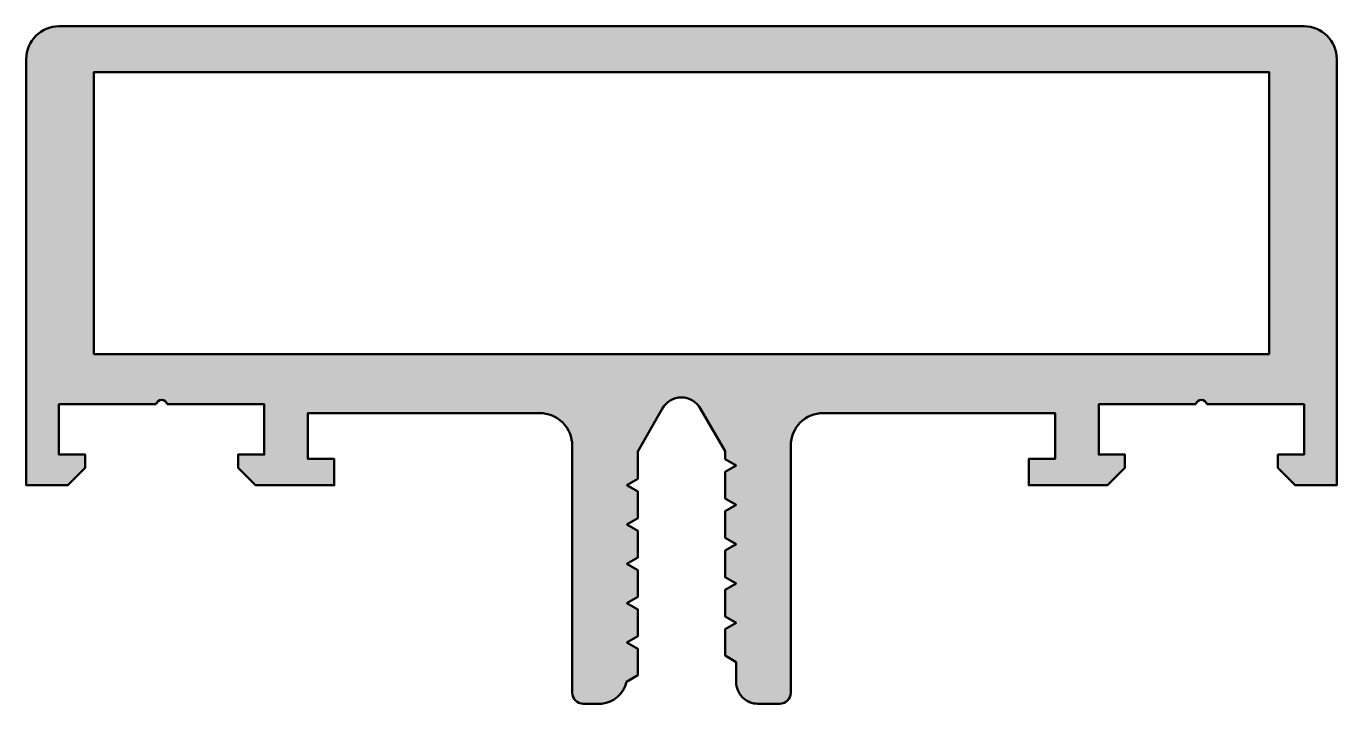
# Model space of a CAD drawing. Extents: x -30 to 30, y -16 to 15.
import ezdxf

# ---------------------------------------------------------------- set-up
doc = ezdxf.new("R2010")
doc.units = 0
doc.layers.add('0S-Alu contour', color=7, linetype='Continuous', lineweight=50)
doc.layers.add('0S-Alu hatch', color=252, linetype='Continuous', lineweight=25)

# ---------------------------------------------------------------- blocks, each defined once
blk = doc.blocks.new('324410__7D4B172D_ED85_4F97_B922_07181353D0C6_')
at = {"layer": '0S-Alu hatch'}
h = blk.add_hatch(color=256, dxfattribs=at)
edge = h.paths.add_edge_path()
edge.add_arc((-28.5, 13.5), 1.5, 90, 180)
edge.add_line((-30, 13.5), (-30, -6.000175476074215))
edge.add_line((-30, -6.000175476074215), (-28.10101318359376, -6.000175476074215))
edge.add_line((-28.10101318359376, -6.000175476074215), (-27.301025390625, -5.200172424316402))
edge.add_line((-27.301025390625, -5.200172424316402), (-27.301025390625, -4.600181579589847))
edge.add_line((-27.301025390625, -4.600181579589847), (-28.5, -4.60018157958984))
edge.add_line((-28.5, -4.60018157958984), (-28.5, -2.299812316894534))
edge.add_line((-28.5, -2.299812316894534), (-24.050048828125, -2.299812316894534))
edge.add_ellipse((-23.801025390625, -2.354335933774805), major_axis=(-0.2549225318052976, 0), ratio=1, start_angle=192.3500084610676, end_angle=347.64999153893245, ccw=False)
edge.add_line((-23.552001953125, -2.299812316894534), (-19.0999755859375, -2.299812316894534))
edge.add_line((-19.0999755859375, -2.299812316894534), (-19.0999755859375, -4.601188659667968))
edge.add_line((-19.0999755859375, -4.601188659667968), (-20.2989501953125, -4.601188659667968))
edge.add_line((-20.2989501953125, -4.601188659667968), (-20.2989501953125, -5.200172424316406))
edge.add_line((-20.2989501953125, -5.200172424316406), (-19.49896240234374, -6.000175476074215))
edge.add_line((-19.49896240234374, -6.000175476074215), (-15.89999389648437, -6.000175476074215))
edge.add_line((-15.89999389648437, -6.000175476074215), (-15.89999389648438, -4.800163269042965))
edge.add_line((-15.89999389648438, -4.800163269042965), (-17.0999755859375, -4.800163269042965))
edge.add_line((-17.0999755859375, -4.800163269042965), (-17.0999755859375, -2.699851989746093))
edge.add_line((-17.0999755859375, -2.699851989746093), (-6.4998779296875, -2.699851989746093))
edge.add_ellipse((-6.499877929687489, -4.199851989746097), major_axis=(-1.500000000000003, 0), ratio=1, start_angle=180, end_angle=270.0000000000004, ccw=False)
edge.add_line((-4.999877929687485, -4.1998519897461), (-4.99987792968751, -15.50017547607421))
edge.add_arc((-4.499877929687507, -15.50017547607421), 0.5000000000000036, 180, 270)
edge.add_line((-4.499877929687507, -16.00017547607421), (-3.65814208984375, -16.00017547607422))
edge.add_arc((-3.754560727065463, -14.74882586499961), 1.25505872481739, 274.4060325113127, 348.4323669239949)
edge.add_line((-2.524993896484321, -15.0004959106445), (-2.000183105468739, -14.69640620563368))
edge.add_line((-2.000183105468739, -14.69640620563368), (-2.000183105468753, -13.48927221364567))
edge.add_line((-2.000183105468753, -13.48927221364567), (-2.49993896484375, -13.20050811767578))
edge.add_line((-2.49993896484375, -13.20050811767578), (-2.000183105468753, -12.91162202589009))
edge.add_line((-2.000183105468753, -12.91162202589009), (-2.00018310546876, -11.68926916188784))
edge.add_line((-2.00018310546876, -11.68926916188784), (-2.499938964843742, -11.40050506591797))
edge.add_line((-2.499938964843742, -11.40050506591797), (-2.000183105468753, -11.11161897413231))
edge.add_line((-2.000183105468753, -11.11161897413231), (-2.000183105468753, -9.888412139419518))
edge.add_line((-2.000183105468753, -9.888412139419518), (-2.499938964843753, -9.600502014160163))
edge.add_line((-2.499938964843753, -9.600502014160163), (-2.000183105468746, -9.311737918190286))
edge.add_line((-2.000183105468746, -9.311737918190286), (-2.000183105468757, -8.088409087661706))
edge.add_line((-2.000183105468757, -8.088409087661706), (-2.499938964843739, -7.800498962402354))
edge.add_line((-2.499938964843739, -7.800498962402354), (-2.000183105468732, -7.511734866432458))
edge.add_line((-2.000183105468732, -7.511734866432458), (-2.000183105468757, -6.288406035903889))
edge.add_line((-2.000183105468757, -6.288406035903889), (-2.499938964843753, -6.000495910644524))
edge.add_line((-2.499938964843753, -6.000495910644524), (-2.00018310546875, -5.711609818858857))
edge.add_line((-2.00018310546875, -5.711609818858857), (-2.000183105468753, -4.452285351933461))
edge.add_line((-2.000183105468753, -4.452285351933461), (-0.87884521484375, -2.504722595214843))
edge.add_ellipse((-0.0024719238281316, -2.986480242873368), major_axis=(-1.00006028632429, 0), ratio=1, start_angle=208.7983609796599, end_angle=331.2016390203399, ccw=False)
edge.add_line((0.8739013671874893, -2.504722595214847), (1.997741699218757, -4.451225280761718))
edge.add_line((1.997741699218757, -4.451225280761718), (1.997741699218753, -4.810063530088388))
edge.add_line((1.997741699218753, -4.810063530088388), (2.500183105468757, -5.100502014160163))
edge.add_line((2.500183105468757, -5.100502014160163), (2.0001220703125, -5.388587951660149))
edge.add_line((2.0001220703125, -5.388587951660149), (2.0001220703125, -6.611564636230472))
edge.add_line((2.0001220703125, -6.611564636230472), (2.50018310546875, -6.900505065917968))
edge.add_line((2.50018310546875, -6.900505065917968), (2.0001220703125, -7.188591003417968))
edge.add_line((2.0001220703125, -7.188591003417968), (2.0001220703125, -8.411567687988281))
edge.add_line((2.0001220703125, -8.411567687988281), (2.50018310546875, -8.700508117675781))
edge.add_line((2.50018310546875, -8.700508117675781), (2.0001220703125, -8.988594055175781))
edge.add_line((2.0001220703125, -8.988594055175781), (2.0001220703125, -10.21143341064453))
edge.add_line((2.0001220703125, -10.21143341064453), (2.50018310546875, -10.50049591064453))
edge.add_line((2.50018310546875, -10.50049591064453), (2.0001220703125, -10.78943634033203))
edge.add_line((2.0001220703125, -10.78943634033203), (2.0001220703125, -12.01143646240234))
edge.add_line((2.0001220703125, -12.01143646240234), (2.50018310546875, -12.30049896240234))
edge.add_line((2.50018310546875, -12.30049896240234), (2.0001220703125, -12.58943939208984))
edge.add_line((2.0001220703125, -12.58943939208984), (2.0001220703125, -13.79604339599609))
edge.add_line((2.0001220703125, -13.79604339599609), (2.50018310546875, -14.10195821799979))
edge.add_line((2.50018310546875, -14.10195821799979), (2.50018310546875, -15.00313568115235))
edge.add_arc((3.500183105468742, -15.00313568115235), 0.9999999999999964, 180, 270.0000000000008)
edge.add_line((3.500183105468757, -16.00313568115234), (4.500244140617716, -16.00313568115236))
edge.add_arc((4.500244140617695, -15.50313568115235), 0.5000000000000063, 270.0000000000025, 359.9996906157077)
edge.add_line((5.000244140610412, -15.50313838103963), (5.000305175824998, -4.199843890087908))
edge.add_ellipse((6.500305175803128, -4.199851989746096), major_axis=(-1.499999999999998, 0), ratio=1, start_angle=270.00000000000034, end_angle=359.9996906168857, ccw=False)
edge.add_line((6.50030517580312, -2.699851989746097), (17.10040283203125, -2.69985198974609))
edge.add_line((17.10040283203125, -2.69985198974609), (17.10040283203124, -4.800163269042968))
edge.add_line((17.10040283203124, -4.800163269042968), (15.90042114257812, -4.800163269042968))
edge.add_line((15.90042114257812, -4.800163269042968), (15.90042114257812, -6.000175476074215))
edge.add_line((15.90042114257812, -6.000175476074215), (19.49938964843751, -6.000175476074222))
edge.add_line((19.49938964843751, -6.000175476074222), (20.29937744140625, -5.200172424316416))
edge.add_line((20.29937744140625, -5.200172424316416), (20.29937744140625, -4.601188659667968))
edge.add_line((20.29937744140625, -4.601188659667968), (19.10040283203125, -4.601188659667968))
edge.add_line((19.10040283203125, -4.601188659667968), (19.10040283203126, -2.299812316894534))
edge.add_line((19.10040283203126, -2.299812316894534), (23.55242919921875, -2.299812316894534))
edge.add_ellipse((23.80145263671875, -2.354335933774805), major_axis=(-0.2549225318052976, 0), ratio=1, start_angle=192.3500084610676, end_angle=347.64999153893245, ccw=False)
edge.add_line((24.05047607421875, -2.299812316894534), (28.50042724609375, -2.299812316894534))
edge.add_line((28.50042724609375, -2.299812316894534), (28.50042724609377, -4.600181579589843))
edge.add_line((28.50042724609377, -4.600181579589843), (27.30145263671875, -4.600181579589843))
edge.add_line((27.30145263671875, -4.600181579589843), (27.30145263671875, -5.200172424316395))
edge.add_line((27.30145263671875, -5.200172424316395), (28.1014404296875, -6.000175476074211))
edge.add_line((28.1014404296875, -6.000175476074211), (30, -6.000175476074211))
edge.add_line((30, -6.000175476074211), (30, 13.5))
edge.add_arc((28.49999181840298, 13.49999181840298), 1.500008181619329, 0.0003125114783506, 89.99968748771818)
edge.add_line((28.50000000000001, 15), (-28.5, 15))
h.paths.add_polyline_path([(-26.9000244140625, 0.0004119873046893), (-26.9000244140625, 12.90000915527343), (26.89990234375001, 12.90000915527343), (26.89990234374999, 0.0004119873046893)])
at = {"layer": '0S-Alu contour', "color": 7}
for points in [[(28.50000000000001, 15), (-28.5, 15)], [(-30, 13.5), (-30, -6.000175476074215), (-28.10101318359376, -6.000175476074215), (-27.301025390625, -5.200172424316402), (-27.301025390625, -4.600181579589847), (-28.5, -4.60018157958984), (-28.5, -2.299812316894534), (-24.050048828125, -2.299812316894534)], [(24.05047607421875, -2.299812316894534), (28.50042724609375, -2.299812316894534), (28.50042724609377, -4.600181579589843), (27.30145263671875, -4.600181579589843), (27.30145263671875, -5.200172424316395), (28.1014404296875, -6.000175476074211), (30, -6.000175476074211), (30, 13.5)], [(-26.9000244140625, 0.0004119873046893), (-26.9000244140625, 12.90000915527343), (26.89990234375001, 12.90000915527343), (26.89990234374999, 0.0004119873046893), (-26.9000244140625, 0.0004119873046893)], [(-23.552001953125, -2.299812316894534), (-19.0999755859375, -2.299812316894534), (-19.0999755859375, -4.601188659667968), (-20.2989501953125, -4.601188659667968), (-20.2989501953125, -5.200172424316406), (-19.49896240234374, -6.000175476074215), (-15.89999389648437, -6.000175476074215), (-15.89999389648438, -4.800163269042965), (-17.0999755859375, -4.800163269042965), (-17.0999755859375, -2.699851989746093), (-6.4998779296875, -2.699851989746093)], [(6.50030517580312, -2.699851989746097), (17.10040283203125, -2.69985198974609), (17.10040283203124, -4.800163269042968), (15.90042114257812, -4.800163269042968), (15.90042114257812, -6.000175476074215), (19.49938964843751, -6.000175476074222), (20.29937744140625, -5.200172424316416), (20.29937744140625, -4.601188659667968), (19.10040283203125, -4.601188659667968), (19.10040283203126, -2.299812316894534), (23.55242919921875, -2.299812316894534)], [(-2.524993896484321, -15.0004959106445), (-2.000183105468739, -14.69640620563368), (-2.000183105468753, -13.48927221364567), (-2.49993896484375, -13.20050811767578), (-2.000183105468753, -12.91162202589009), (-2.00018310546876, -11.68926916188784), (-2.499938964843742, -11.40050506591797), (-2.000183105468753, -11.11161897413231), (-2.000183105468753, -9.888412139419518), (-2.499938964843753, -9.600502014160163), (-2.000183105468746, -9.311737918190286), (-2.000183105468757, -8.088409087661706), (-2.499938964843739, -7.800498962402354), (-2.000183105468732, -7.511734866432458), (-2.000183105468757, -6.288406035903889), (-2.499938964843753, -6.000495910644524), (-2.00018310546875, -5.711609818858857), (-2.000183105468753, -4.452285351933461), (-0.87884521484375, -2.504722595214843)], [(0.8739013671874893, -2.504722595214847), (1.997741699218757, -4.451225280761718), (1.997741699218753, -4.810063530088388), (2.500183105468757, -5.100502014160163), (2.0001220703125, -5.388587951660149), (2.0001220703125, -6.611564636230472), (2.50018310546875, -6.900505065917968), (2.0001220703125, -7.188591003417968), (2.0001220703125, -8.411567687988281), (2.50018310546875, -8.700508117675781), (2.0001220703125, -8.988594055175781), (2.0001220703125, -10.21143341064453), (2.50018310546875, -10.50049591064453), (2.0001220703125, -10.78943634033203), (2.0001220703125, -12.01143646240234), (2.50018310546875, -12.30049896240234), (2.0001220703125, -12.58943939208984), (2.0001220703125, -13.79604339599609), (2.50018310546875, -14.10195821799979), (2.50018310546875, -15.00313568115235)], [(-4.999877929687485, -4.1998519897461), (-4.99987792968751, -15.50017547607421)], [(5.000244140610412, -15.50313838103963), (5.000305175824998, -4.199843890087908)], [(-4.499877929687507, -16.00017547607421), (-3.65814208984375, -16.00017547607422)], [(3.500183105468757, -16.00313568115234), (4.500244140617716, -16.00313568115236)]]:
    blk.add_lwpolyline(points, dxfattribs=at)
for centre, radius, start, end in [((-28.5, 13.5), 1.5, 90, 180), ((28.49999181840298, 13.49999181840298), 1.500008181619329, 0.0003125114783506, 89.99968748771818), ((-4.499877929687507, -15.50017547607421), 0.5000000000000036, 180, 270), ((-3.754560727065463, -14.74882586499961), 1.25505872481739, 274.4060325113127, 348.4323669239949), ((3.500183105468742, -15.00313568115235), 0.9999999999999964, 180, 270.0000000000008), ((4.500244140617695, -15.50313568115235), 0.5000000000000063, 270.0000000000025, 359.9996906157077)]:
    blk.add_arc(centre, radius, start, end, dxfattribs=at)
at = {"layer": '0S-Alu contour', "color": 7, "extrusion": (0, 0, -1)}
for centre, radius, start, end in [((23.801025390625, -2.354335933774805), 0.2549225318052976, 12.35000846106753, 167.6499915389324), ((0.0024719238281316, -2.986480242873368), 1.00006028632429, 28.79836097966011, 151.2016390203401), ((-23.80145263671875, -2.354335933774805), 0.2549225318052976, 12.35000846106753, 167.6499915389324), ((6.499877929687489, -4.199851989746097), 1.500000000000003, 89.99999999999959, 180), ((-6.500305175803128, -4.199851989746096), 1.499999999999998, 0.0003093831143228, 89.99999999999969)]:
    blk.add_arc(centre, radius, start, end, dxfattribs=at)
blk = doc.blocks.new('324410__F94EC576_13D7_430E_8644_6B9F0A342BAC_')
at = {"layer": '0S-Alu contour', "color": 7}
blk.add_blockref('324410__7D4B172D_ED85_4F97_B922_07181353D0C6_', (0, 0), dxfattribs=at)

msp = doc.modelspace()

# ---------------------------------------------------------------- block references
at = {"layer": '0S-Alu contour', "color": 7}
msp.add_blockref('324410__F94EC576_13D7_430E_8644_6B9F0A342BAC_', (0, 0), dxfattribs=at)

doc.saveas('drawing.dxf')
